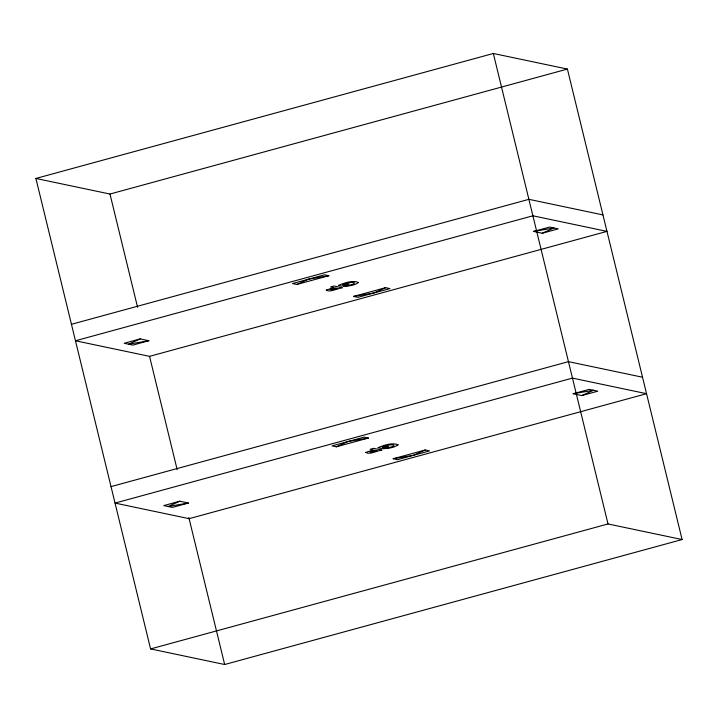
<?xml version="1.0" encoding="UTF-8"?>
<svg xmlns="http://www.w3.org/2000/svg" width="718" height="718" viewBox="0 0 718 718"><rect width="100%" height="100%" fill="white"/><g stroke="black" fill="none" stroke-linecap="round" stroke-linejoin="round"><path stroke-width="1.08" d="M140.207 338.905L128.522 344.191L148.85 340.727L140.207 338.905L124.196 343.276L132.839 345.098L148.85 340.727M296.812 284.472L308.507 279.194L328.835 275.73L324.518 274.814L292.495 283.565L296.812 284.472L328.835 275.73M385.629 287.676L373.943 292.962L353.606 296.426L357.932 297.333L389.955 288.591L385.629 287.676L353.606 296.426M542.243 233.251L553.928 227.965L533.6 231.429L542.243 233.251L558.254 228.871L549.611 227.059L533.6 231.429M179.778 501.218L168.084 506.504L188.421 503.04L179.778 501.218L163.767 505.598L172.41 507.411L188.421 503.04M336.383 446.793L348.068 441.507L368.406 438.043L364.08 437.127L332.066 445.878L336.383 446.793L368.406 438.043M425.2 449.989L413.505 455.275L393.177 458.739L397.503 459.646L429.517 450.904L425.2 449.989L393.177 458.739M581.804 395.564L593.499 390.278L573.161 393.742L581.804 395.564L597.816 391.184L589.173 389.371L573.161 393.742M35.9 178.459L493.329 53.482L567.408 69.072L682.1 539.541L224.671 664.518L150.592 648.928L35.9 178.459L109.98 194.039L567.408 69.072M71.45 324.303L528.888 199.326L602.967 214.915M149.55 356.352L606.979 231.384L532.9 215.795L75.471 340.772L149.55 356.352L177.149 469.572M111.021 486.616L568.45 361.648L642.529 377.228M150.592 648.928L608.02 523.96L682.1 539.541M493.329 53.482L608.02 523.96M109.98 194.039L137.587 307.304M188.825 517.499L224.671 664.518M358.47 282.497C354.369 285.576 348.508 286.114 343.455 286.365C361.558 283.7 354.243 280.065 342.666 284.633L349.056 284.086L341.669 286.096L338.34 285.396C344.344 283.045 352.394 279.876 358.47 282.497M398.041 444.81C393.94 447.888 388.079 448.427 383.017 448.687C401.12 446.022 393.814 442.378 382.227 446.946L388.618 446.399L381.24 448.418L377.91 447.718C383.915 445.357 391.965 442.189 398.041 444.81M326.268 290.09C330.029 292.8 337.891 288.151 342.387 287.783L334.032 286.024L330.603 286.958L333.753 287.622L326.268 290.09M365.839 452.403C369.591 455.113 377.462 450.464 381.958 450.096L373.593 448.337L370.174 449.271L373.324 449.935L365.839 452.403M330.28 289.399L331.626 289.83L337.55 288.421L335.18 287.918L330.28 289.399M369.851 451.712L371.188 452.143L377.121 450.733L374.742 450.231L369.851 451.712M572.47 378.108L115.033 503.085L189.112 518.674L646.55 393.697L572.47 378.108"/></g></svg>
